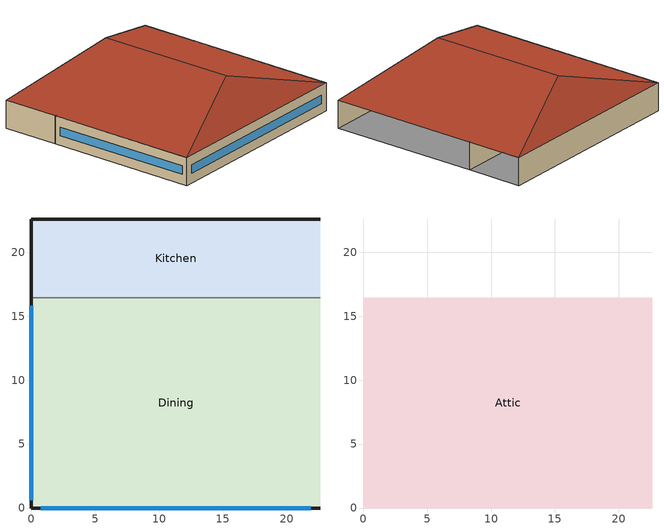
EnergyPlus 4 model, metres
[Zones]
Dining
 floor ground (GROUND_FLOOR): 22.61,16.44 22.61,0 0,0 0,16.44 z0
 wall outside (EXT_WALL): 0,16.44 0,0 22.61,0 z0:3.05
 wall to Kitchen (ADJ_WALL): 22.61,16.44 0,16.44 z0:3.05
 window (EXT_WINDOW1): 0.75,0 21.86,0 / 0,15.84 0,0.6 z1.07:1.98
 ceiling to Attic (ADJ_CEILING): 0,16.44 0,0 22.61,0 22.61,16.44 z3.05
Kitchen
 floor ground (GROUND_FLOOR): 22.61,22.61 22.61,16.44 0,16.44 0,22.61 z0
 wall outside (EXT_WALL): 22.61,22.61 0,22.61 0,16.44 z0:3.05
 wall to Dining (ADJ_WALL): 0,16.44 22.61,16.44 z0:3.05
 ceiling to Attic (ADJ_CEILING): 0,22.61 0,16.44 22.61,16.44 22.61,22.61 z3.05
Attic
 floor to Dining (ADJ_CEILING): 22.61,16.44 22.61,0 0,0 0,16.44 z3.05
 roof outside (EXT_ROOF): 11.3,3.77,6.82 22.61,0,3.05 22.61,22.61,3.05 11.3,18.84,6.82; 22.61,22.61,3.05 0,22.61,3.05 11.3,18.84,6.82; 0,0,3.05 22.61,0,3.05 11.3,3.77,6.82; 11.3,18.84,6.82 0,22.61,3.05 0,0,3.05 11.3,3.77,6.82
[Building]
TRNSYS17: North Axis {deg}=0; Terrain=City; Loads Convergence Tolerance Value=0; Temperature Convergence Tolerance Value {deltaC}=0; Solar Distribution=FullInteriorAndExterior; Maximum Number of Warmup Days=0
[Site:Location]
LocationName=not used; Latitude {deg}=0; Longitude {deg}=0; TimeZone {hr}=0; Elevation {m}=0
[Construction]
GROUND_FLOOR; EXT_WALL; EXT_ROOF; ADJ_WALL; ADJ_CEILING; EXT_WINDOW1: 
[SurfaceProperty:OtherSideCoefficients]
BOUNDARY=IDENTICAL; BOUNDARY=INPUT 1*TBOUNDARY; BOUNDARY=INPUT 1*TGROUND; BOUNDARY=20; BOUNDARY=15
[Zone]
Dining: 1, 1, BuildingSurface:Detailed, 1, Wall, EXT_WALL, Dining, Outdoors, SunExposed, WindExposed, AutoCalculate, 4, 22.6087, 0, 3.0488, 22.6087, 0, 0, 22.6087, 16.4427, 0, 22.6087, 16.4427, 3.0488
Attic: 1, 1, BuildingSurface:Detailed, 7, Floor, ADJ_CEILING, Attic, Zone, Kitchen, NoSun, NoWind, AutoCalculate, 4, 22.6087, 22.6087, 3.0488, 22.6087, 16.4427, 3.0488, 0, 16.4427, 3.0488, 0, 22.6087, 3.0488
Kitchen: 1, 1, BuildingSurface:Detailed, 13, Wall, EXT_WALL, Kitchen, Outdoors, SunExposed, WindExposed, AutoCalculate, 4, 22.6087, 16.4427, 3.0488, 22.6087, 16.4427, 0, 22.6087, 22.6087, 0, 22.6087, 22.6087, 3.0488
